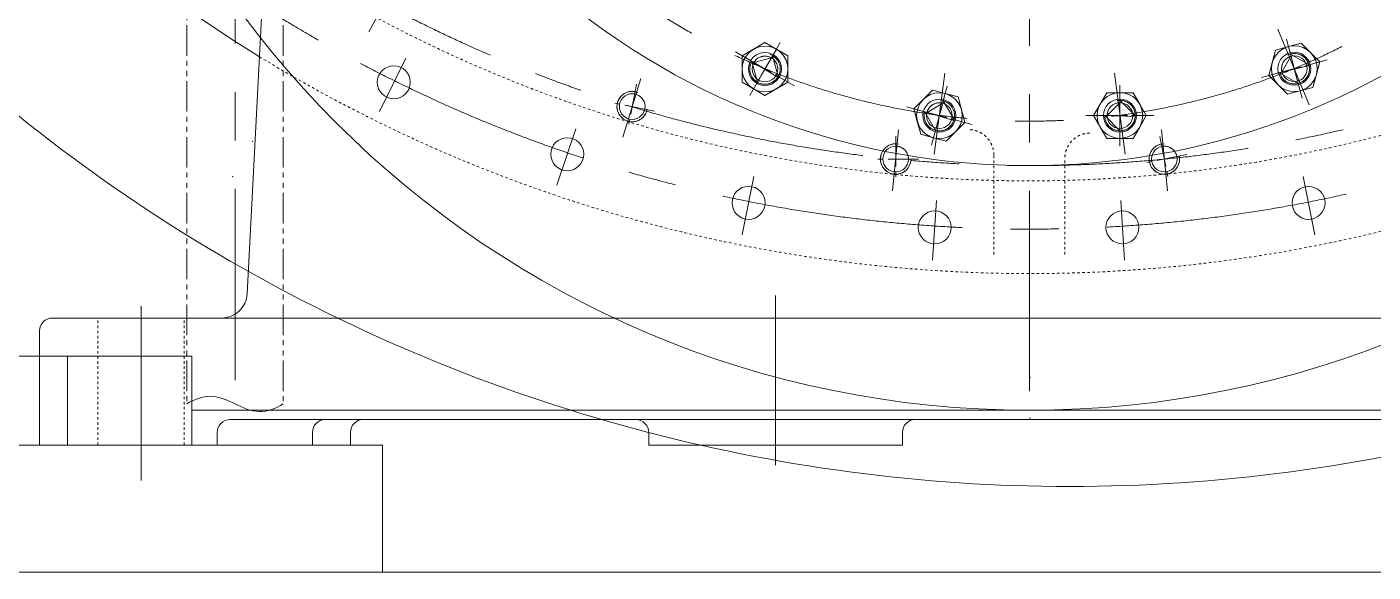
# Model space of a CAD drawing. Header units: millimetres. Extents: x 2 to 671028, y -1 to 511258.
# Drawn here: x 91636 to 105110, y 381641 to 387091 of the extents above; entities that cross this region are included whole.
import ezdxf

# ---------------------------------------------------------------- set-up
doc = ezdxf.new("R2010")
doc.units = ezdxf.units.MM
doc.header["$LTSCALE"] = 25.4
for name, pattern in [('ACAD_ISO02W100', [15, 12, -3]), ('CENTER', [50.8, 31.75, -6.35, 6.35, -6.35]), ('双点画线', [22, 12, -2, 2, -2, 2, -2]), ('点画线', [18, 12, -2, 2, -2]), ('虚线', [2, 1, -1])]:
    doc.linetypes.add(name, pattern=pattern)
for name, color, linetype, lineweight in [('CAXA1', 5, 'CENTER', 5), ('中心线层', 5, 'CENTER', 5), ('细实线层', 7, 'Continuous', 5), ('虚线层', 6, 'ACAD_ISO02W100', 5)]:
    doc.layers.add(name, color=color, linetype=linetype, lineweight=lineweight)

msp = doc.modelspace()

# ---------------------------------------------------------------- linework, layer by layer
at = {"color": 7, "lineweight": 5}
for p, q in [((94313.24, 393456.06), (93839.74, 384421.17)), ((99023.35, 386935.14), (98794.75, 386803.16)), ((98794.75, 386803.16), (98909.05, 386869.15)), ((98909.05, 386869.15), (99023.35, 386935.14)), ((98909.05, 386869.15), (98909.05, 386869.15)), ((99023.35, 386935.14), (99023.35, 386935.14)), ((99023.35, 386935.14), (99137.65, 386869.15)), ((99251.95, 386803.16), (99023.35, 386935.14)), ((99137.65, 386869.15), (99137.65, 386869.15)), ((99137.65, 386869.15), (99251.95, 386803.16)), ((104134.51, 386860.22), (104066.19, 386605.25)), ((104100.35, 386732.73), (104134.51, 386860.22)), ((104389.48, 386928.54), (104134.51, 386860.22)), ((104134.51, 386860.22), (104261.99, 386894.38)), ((104134.51, 386860.22), (104134.51, 386860.22)), ((104261.99, 386894.38), (104389.48, 386928.54)), ((104261.99, 386894.38), (104261.99, 386894.38)), ((104289.47, 386822.64), (104281.71, 386820.78)), ((104287.94, 386797.54), (104281.71, 386820.78)), ((104281.71, 386820.78), (104468.37, 386713.01)), ((104281.71, 386820.78), (104360.6, 386526.36)), ((104297.32, 386824.09), (104289.47, 386822.64)), ((104305.23, 386825.13), (104297.32, 386824.09)), ((104313.18, 386825.76), (104305.23, 386825.13)), ((104321.16, 386825.97), (104313.18, 386825.76)), ((104329.13, 386825.76), (104321.16, 386825.97)), ((104337.09, 386825.13), (104329.13, 386825.76)), ((104345, 386824.09), (104337.09, 386825.13)), ((104352.84, 386822.64), (104345, 386824.09)), ((104360.6, 386820.78), (104352.84, 386822.64)), ((104368.25, 386818.51), (104360.6, 386820.78)), ((104389.48, 386928.54), (104389.48, 386928.54)), ((104389.48, 386928.54), (104482.8, 386835.21)), ((104576.13, 386741.89), (104389.48, 386928.54)), ((104482.8, 386835.21), (104482.8, 386835.21)), ((104482.8, 386835.21), (104576.13, 386741.89)), ((98794.75, 386671.18), (98794.75, 386803.16)), ((98794.75, 386803.16), (98794.75, 386803.16)), ((98794.75, 386803.16), (98794.75, 386539.19)), ((98871.79, 386687.11), (98871.16, 386679.15)), ((98872.83, 386695.02), (98871.79, 386687.11)), ((98874.28, 386702.86), (98872.83, 386695.02)), ((98876.15, 386710.62), (98874.28, 386702.86)), ((98878.41, 386718.27), (98876.15, 386710.62)), ((98881.08, 386725.79), (98878.41, 386718.27)), ((98884.13, 386733.16), (98881.08, 386725.79)), ((98887.57, 386740.36), (98884.13, 386733.16)), ((98891.37, 386747.38), (98887.57, 386740.36)), ((98947.15, 386539.19), (98891.37, 386747.38)), ((98891.37, 386747.38), (98912.21, 386735.35)), ((99151.17, 386588.17), (98891.37, 386747.38)), ((98912.21, 386735.35), (99087.52, 386782.32)), ((98912.21, 386735.35), (99087.52, 386782.32)), ((98915.72, 386741.08), (98912.21, 386735.35)), ((98919.52, 386746.61), (98915.72, 386741.08)), ((98923.61, 386751.94), (98919.52, 386746.61)), ((98927.98, 386757.05), (98923.61, 386751.94)), ((98932.6, 386761.93), (98927.98, 386757.05)), ((98937.48, 386766.55), (98932.6, 386761.93)), ((98942.59, 386770.92), (98937.48, 386766.55)), ((98947.92, 386775.01), (98942.59, 386770.92)), ((99099.55, 386803.16), (98947.15, 386539.19)), ((98953.46, 386778.81), (98947.92, 386775.01)), ((98959.18, 386782.32), (98953.46, 386778.81)), ((98965.09, 386785.53), (98959.18, 386782.32)), ((98971.15, 386788.42), (98965.09, 386785.53)), ((98977.36, 386790.99), (98971.15, 386788.42)), ((98983.69, 386793.24), (98977.36, 386790.99)), ((98990.14, 386795.14), (98983.69, 386793.24)), ((98996.67, 386796.71), (98990.14, 386795.14)), ((99003.28, 386797.94), (98996.67, 386796.71)), ((99009.94, 386798.81), (99003.28, 386797.94)), ((99016.64, 386799.34), (99009.94, 386798.81)), ((99023.35, 386799.52), (99016.64, 386799.34)), ((99030.07, 386799.34), (99023.35, 386799.52)), ((99036.77, 386798.81), (99030.07, 386799.34)), ((99043.43, 386797.94), (99036.77, 386798.81)), ((99050.04, 386796.71), (99043.43, 386797.94)), ((99056.57, 386795.14), (99050.04, 386796.71)), ((99063.01, 386793.24), (99056.57, 386795.14)), ((99069.35, 386790.99), (99063.01, 386793.24)), ((99075.56, 386788.42), (99069.35, 386790.99)), ((99081.62, 386785.53), (99075.56, 386788.42)), ((99087.52, 386782.32), (99081.62, 386785.53)), ((99087.52, 386782.32), (99099.55, 386803.16)), ((99099.55, 386803.16), (99155.34, 386594.98)), ((99106.36, 386798.99), (99099.55, 386803.16)), ((99112.93, 386794.47), (99106.36, 386798.99)), ((99119.26, 386789.61), (99112.93, 386794.47)), ((99125.33, 386784.43), (99119.26, 386789.61)), ((99131.12, 386778.94), (99125.33, 386784.43)), ((99136.61, 386773.15), (99131.12, 386778.94)), ((99141.79, 386767.09), (99136.61, 386773.15)), ((99146.65, 386760.76), (99141.79, 386767.09)), ((99151.17, 386754.18), (99146.65, 386760.76)), ((99155.34, 386747.38), (99151.17, 386754.18)), ((99159.14, 386740.36), (99155.34, 386747.38)), ((99162.58, 386733.16), (99159.14, 386740.36)), ((99165.63, 386725.79), (99162.58, 386733.16)), ((99168.3, 386718.27), (99165.63, 386725.79)), ((99170.56, 386710.62), (99168.3, 386718.27)), ((99172.42, 386702.86), (99170.56, 386710.62)), ((99173.88, 386695.02), (99172.42, 386702.86)), ((99174.92, 386687.11), (99173.88, 386695.02)), ((99175.55, 386679.15), (99174.92, 386687.11)), ((99251.95, 386803.16), (99251.95, 386803.16)), ((99251.95, 386803.16), (99251.95, 386671.18)), ((99251.95, 386539.19), (99251.95, 386803.16)), ((104066.19, 386605.25), (104100.35, 386732.73)), ((104100.35, 386732.73), (104100.35, 386732.73)), ((104470.23, 386705.25), (104173.95, 386634.12)), ((104193.52, 386686.98), (104192.99, 386680.29)), ((104194.4, 386693.65), (104193.52, 386686.98)), ((104195.62, 386700.25), (104194.4, 386693.65)), ((104197.19, 386706.79), (104195.62, 386700.25)), ((104197.19, 386640.35), (104287.94, 386797.54)), ((104197.19, 386640.35), (104287.94, 386797.54)), ((104199.1, 386713.23), (104197.19, 386706.79)), ((104201.34, 386719.56), (104199.1, 386713.23)), ((104203.91, 386725.77), (104201.34, 386719.56)), ((104206.81, 386731.83), (104203.91, 386725.77)), ((104210.01, 386737.74), (104206.81, 386731.83)), ((104213.52, 386743.47), (104210.01, 386737.74)), ((104217.33, 386749.01), (104213.52, 386743.47)), ((104221.42, 386754.34), (104217.33, 386749.01)), ((104225.78, 386759.45), (104221.42, 386754.34)), ((104230.41, 386764.32), (104225.78, 386759.45)), ((104235.28, 386768.94), (104230.41, 386764.32)), ((104240.39, 386773.31), (104235.28, 386768.94)), ((104245.72, 386777.4), (104240.39, 386773.31)), ((104251.26, 386781.2), (104245.72, 386777.4)), ((104256.99, 386784.71), (104251.26, 386781.2)), ((104262.89, 386787.92), (104256.99, 386784.71)), ((104268.96, 386790.81), (104262.89, 386787.92)), ((104275.16, 386793.38), (104268.96, 386790.81)), ((104281.5, 386795.63), (104275.16, 386793.38)), ((104287.94, 386797.54), (104281.5, 386795.63)), ((104375.77, 386815.85), (104368.25, 386818.51)), ((104383.14, 386812.79), (104375.77, 386815.85)), ((104390.35, 386809.36), (104383.14, 386812.79)), ((104397.36, 386805.55), (104390.35, 386809.36)), ((104404.16, 386801.38), (104397.36, 386805.55)), ((104410.74, 386796.86), (104404.16, 386801.38)), ((104417.07, 386792.01), (104410.74, 386796.86)), ((104423.13, 386786.82), (104417.07, 386792.01)), ((104428.92, 386781.33), (104423.13, 386786.82)), ((104434.41, 386775.54), (104428.92, 386781.33)), ((104439.59, 386769.48), (104434.41, 386775.54)), ((104444.45, 386763.15), (104439.59, 386769.48)), ((104448.97, 386756.57), (104444.45, 386763.15)), ((104453.14, 386749.77), (104448.97, 386756.57)), ((104456.95, 386742.76), (104453.14, 386749.77)), ((104460.38, 386735.56), (104456.95, 386742.76)), ((104463.44, 386728.18), (104460.38, 386735.56)), ((104466.1, 386720.66), (104463.44, 386728.18)), ((104468.37, 386713.01), (104466.1, 386720.66)), ((104471.68, 386697.41), (104470.23, 386705.25)), ((104472.72, 386689.5), (104471.68, 386697.41)), ((104473.35, 386681.54), (104472.72, 386689.5)), ((104507.81, 386486.92), (104576.13, 386741.89)), ((104576.13, 386741.89), (104541.97, 386614.4)), ((104576.13, 386741.89), (104576.13, 386741.89)), ((98794.75, 386539.19), (98794.75, 386671.18)), ((98794.75, 386671.18), (98794.75, 386671.18)), ((98871.16, 386679.15), (98870.95, 386671.18)), ((98870.95, 386671.18), (98871.16, 386663.2)), ((98871.16, 386663.2), (98871.79, 386655.25)), ((98871.79, 386655.25), (98872.83, 386647.34)), ((98872.83, 386647.34), (98874.28, 386639.49)), ((98874.28, 386639.49), (98876.15, 386631.73)), ((98876.15, 386631.73), (98878.41, 386624.08)), ((98878.41, 386624.08), (98881.08, 386616.56)), ((98881.08, 386616.56), (98884.13, 386609.19)), ((98884.13, 386609.19), (98887.57, 386601.99)), ((98887.57, 386601.99), (98891.37, 386594.98)), ((98891.37, 386594.98), (98895.54, 386588.17)), ((98895.54, 386588.17), (98900.06, 386581.6)), ((98900.06, 386581.6), (98904.92, 386575.27)), ((98904.92, 386575.27), (98910.1, 386569.2)), ((98910.1, 386569.2), (98915.59, 386563.41)), ((98915.59, 386563.41), (98921.38, 386557.92)), ((98921.38, 386557.92), (98927.45, 386552.74)), ((98927.45, 386552.74), (98933.78, 386547.88)), ((99112.93, 386547.88), (99119.26, 386552.74)), ((99119.26, 386552.74), (99125.33, 386557.92)), ((99125.33, 386557.92), (99131.12, 386563.41)), ((99131.12, 386563.41), (99136.61, 386569.2)), ((99136.61, 386569.2), (99141.79, 386575.27)), ((99141.79, 386575.27), (99146.65, 386581.6)), ((99146.65, 386581.6), (99151.17, 386588.17)), ((99155.34, 386594.98), (99159.14, 386601.99)), ((99159.14, 386601.99), (99162.58, 386609.19)), ((99162.58, 386609.19), (99165.63, 386616.56)), ((99165.63, 386616.56), (99168.3, 386624.08)), ((99168.3, 386624.08), (99170.56, 386631.73)), ((99170.56, 386631.73), (99172.42, 386639.49)), ((99172.42, 386639.49), (99173.88, 386647.34)), ((99173.88, 386647.34), (99174.92, 386655.25)), ((99174.92, 386655.25), (99175.55, 386663.2)), ((99175.75, 386671.18), (99175.55, 386679.15)), ((99175.55, 386663.2), (99175.75, 386671.18)), ((99251.95, 386671.18), (99251.95, 386671.18)), ((99251.95, 386671.18), (99251.95, 386539.19)), ((104159.51, 386511.92), (104066.19, 386605.25)), ((104066.19, 386605.25), (104066.19, 386605.25)), ((104066.19, 386605.25), (104252.84, 386418.6)), ((104173.95, 386634.12), (104197.19, 386640.35)), ((104173.95, 386634.12), (104176.22, 386626.47)), ((104360.6, 386526.36), (104173.95, 386634.12)), ((104176.22, 386626.47), (104178.88, 386618.95)), ((104178.88, 386618.95), (104181.93, 386611.58)), ((104181.93, 386611.58), (104185.37, 386604.38)), ((104185.37, 386604.38), (104189.18, 386597.37)), ((104189.18, 386597.37), (104193.34, 386590.57)), ((104192.99, 386680.29), (104192.82, 386673.57)), ((104192.82, 386673.57), (104192.99, 386666.85)), ((104192.99, 386666.85), (104193.52, 386660.15)), ((104193.34, 386590.57), (104197.86, 386583.99)), ((104193.52, 386660.15), (104194.4, 386653.49)), ((104194.4, 386653.49), (104195.62, 386646.89)), ((104195.62, 386646.89), (104197.19, 386640.35)), ((104197.86, 386583.99), (104202.72, 386577.66)), ((104202.72, 386577.66), (104207.9, 386571.59)), ((104207.9, 386571.59), (104213.39, 386565.81)), ((104213.39, 386565.81), (104219.18, 386560.31)), ((104219.18, 386560.31), (104225.25, 386555.13)), ((104225.25, 386555.13), (104231.58, 386550.27)), ((104231.58, 386550.27), (104238.15, 386545.76)), ((104404.16, 386545.76), (104410.74, 386550.27)), ((104410.74, 386550.27), (104417.07, 386555.13)), ((104417.07, 386555.13), (104423.13, 386560.31)), ((104423.13, 386560.31), (104428.92, 386565.81)), ((104428.92, 386565.81), (104434.41, 386571.59)), ((104434.41, 386571.59), (104439.59, 386577.66)), ((104439.59, 386577.66), (104444.45, 386583.99)), ((104444.45, 386583.99), (104448.97, 386590.57)), ((104448.97, 386590.57), (104453.14, 386597.37)), ((104453.14, 386597.37), (104456.95, 386604.38)), ((104456.95, 386604.38), (104460.38, 386611.58)), ((104460.38, 386611.58), (104463.44, 386618.95)), ((104463.44, 386618.95), (104466.1, 386626.47)), ((104466.1, 386626.47), (104468.37, 386634.12)), ((104468.37, 386634.12), (104470.23, 386641.88)), ((104470.23, 386641.88), (104471.68, 386649.73)), ((104471.68, 386649.73), (104472.72, 386657.64)), ((104472.72, 386657.64), (104473.35, 386665.59)), ((104473.56, 386673.57), (104473.35, 386681.54)), ((104473.35, 386665.59), (104473.56, 386673.57)), ((104541.97, 386614.4), (104507.81, 386486.92)), ((104541.97, 386614.4), (104541.97, 386614.4)), ((97603.26, 386417.27), (97597, 386412.34)), ((97609.78, 386421.88), (97603.26, 386417.27)), ((97616.52, 386426.14), (97609.78, 386421.88)), ((97623.49, 386430.04), (97616.52, 386426.14)), ((97630.64, 386433.56), (97623.49, 386430.04)), ((97637.97, 386436.71), (97630.64, 386433.56)), ((97645.46, 386439.48), (97637.97, 386436.71)), ((97653.08, 386441.84), (97645.46, 386439.48)), ((97660.81, 386443.81), (97653.08, 386441.84)), ((97668.64, 386445.36), (97660.81, 386443.81)), ((97676.53, 386446.51), (97668.64, 386445.36)), ((97684.48, 386447.24), (97676.53, 386446.51)), ((97692.45, 386447.55), (97684.48, 386447.24)), ((97700.43, 386447.45), (97692.45, 386447.55)), ((97708.39, 386446.92), (97700.43, 386447.45)), ((97716.31, 386445.99), (97708.39, 386446.92)), ((97724.18, 386444.64), (97716.31, 386445.99)), ((97719.48, 386421.04), (97724.18, 386444.64)), ((97726.04, 386419.56), (97719.48, 386421.04)), ((97719.48, 386421.04), (97719.48, 386421.04)), ((97724.18, 386444.64), (97724.18, 386444.64)), ((97732.5, 386417.73), (97726.04, 386419.56)), ((97738.87, 386415.57), (97732.5, 386417.73)), ((97745.11, 386413.08), (97738.87, 386415.57)), ((98909.05, 386473.2), (98794.75, 386539.19)), ((98794.75, 386539.19), (98794.75, 386539.19)), ((98794.75, 386539.19), (99023.35, 386407.21)), ((99023.35, 386407.21), (98909.05, 386473.2)), ((98933.78, 386547.88), (98940.35, 386543.36)), ((98940.35, 386543.36), (98947.15, 386539.19)), ((98947.15, 386539.19), (98954.17, 386535.39)), ((98954.17, 386535.39), (98961.37, 386531.95)), ((98961.37, 386531.95), (98968.74, 386528.9)), ((98968.74, 386528.9), (98976.26, 386526.24)), ((98976.26, 386526.24), (98983.91, 386523.97)), ((98983.91, 386523.97), (98991.67, 386522.11)), ((98991.67, 386522.11), (98999.51, 386520.65)), ((98999.51, 386520.65), (99007.42, 386519.61)), ((99007.42, 386519.61), (99015.38, 386518.99)), ((99015.38, 386518.99), (99023.35, 386518.78)), ((99023.35, 386407.21), (99251.95, 386539.19)), ((99023.35, 386518.78), (99031.33, 386518.99)), ((99137.65, 386473.2), (99023.35, 386407.21)), ((99031.33, 386518.99), (99039.28, 386519.61)), ((99039.28, 386519.61), (99047.2, 386520.65)), ((99047.2, 386520.65), (99055.04, 386522.11)), ((99055.04, 386522.11), (99062.8, 386523.97)), ((99062.8, 386523.97), (99070.45, 386526.24)), ((99070.45, 386526.24), (99077.97, 386528.9)), ((99077.97, 386528.9), (99085.34, 386531.95)), ((99085.34, 386531.95), (99092.54, 386535.39)), ((99092.54, 386535.39), (99099.55, 386539.19)), ((99099.55, 386539.19), (99106.36, 386543.36)), ((99106.36, 386543.36), (99112.93, 386547.88)), ((99251.95, 386539.19), (99137.65, 386473.2)), ((99137.65, 386473.2), (99137.65, 386473.2)), ((99251.95, 386539.19), (99251.95, 386539.19)), ((100700.66, 386459.25), (100514.01, 386272.6)), ((100607.33, 386365.93), (100700.66, 386459.25)), ((100700.66, 386459.25), (100700.66, 386459.25)), ((100700.66, 386459.25), (100828.14, 386425.09)), ((100955.63, 386390.93), (100700.66, 386459.25)), ((100828.14, 386425.09), (100828.14, 386425.09)), ((100828.14, 386425.09), (100955.63, 386390.93)), ((102443.98, 386433.7), (102311.99, 386205.1)), ((102377.98, 386319.4), (102443.98, 386433.7)), ((102443.98, 386433.7), (102443.98, 386433.7)), ((102443.98, 386433.7), (102575.96, 386433.7)), ((102707.94, 386433.7), (102443.98, 386433.7)), ((102575.96, 386433.7), (102575.96, 386433.7)), ((102575.96, 386433.7), (102707.94, 386433.7)), ((102707.94, 386433.7), (102707.94, 386433.7)), ((102707.94, 386433.7), (102773.93, 386319.4)), ((102839.92, 386205.1), (102707.94, 386433.7)), ((104252.84, 386418.6), (104159.51, 386511.92)), ((104159.51, 386511.92), (104159.51, 386511.92)), ((104238.15, 386545.76), (104244.96, 386541.59)), ((104244.96, 386541.59), (104251.97, 386537.78)), ((104251.97, 386537.78), (104259.17, 386534.34)), ((104252.84, 386418.6), (104507.81, 386486.92)), ((104380.32, 386452.76), (104252.84, 386418.6)), ((104252.84, 386418.6), (104252.84, 386418.6)), ((104259.17, 386534.34), (104266.54, 386531.29)), ((104266.54, 386531.29), (104274.06, 386528.63)), ((104274.06, 386528.63), (104281.71, 386526.36)), ((104281.71, 386526.36), (104289.47, 386524.5)), ((104289.47, 386524.5), (104297.32, 386523.04)), ((104297.32, 386523.04), (104305.23, 386522)), ((104305.23, 386522), (104313.18, 386521.38)), ((104313.18, 386521.38), (104321.16, 386521.17)), ((104321.16, 386521.17), (104329.13, 386521.38)), ((104329.13, 386521.38), (104337.09, 386522)), ((104337.09, 386522), (104345, 386523.04)), ((104345, 386523.04), (104352.84, 386524.5)), ((104352.84, 386524.5), (104360.6, 386526.36)), ((104360.6, 386526.36), (104368.25, 386528.63)), ((104368.25, 386528.63), (104375.77, 386531.29)), ((104375.77, 386531.29), (104383.14, 386534.34)), ((104507.81, 386486.92), (104380.32, 386452.76)), ((104383.14, 386534.34), (104390.35, 386537.78)), ((104390.35, 386537.78), (104397.36, 386541.59)), ((104397.36, 386541.59), (104404.16, 386545.76)), ((104507.81, 386486.92), (104507.81, 386486.92)), ((97542.16, 386301.15), (97542.06, 386293.17)), ((97542.06, 386293.17), (97542.37, 386285.2)), ((97542.69, 386309.11), (97542.16, 386301.15)), ((97542.37, 386285.2), (97543.1, 386277.25)), ((97543.62, 386317.03), (97542.69, 386309.11)), ((97544.97, 386324.9), (97543.62, 386317.03)), ((97546.74, 386332.68), (97544.97, 386324.9)), ((97544.97, 386324.9), (97544.97, 386324.9)), ((97548.9, 386340.36), (97546.74, 386332.68)), ((97551.47, 386347.91), (97548.9, 386340.36)), ((97554.42, 386355.32), (97551.47, 386347.91)), ((97557.76, 386362.57), (97554.42, 386355.32)), ((97561.48, 386369.63), (97557.76, 386362.57)), ((97565.56, 386376.49), (97561.48, 386369.63)), ((97569.99, 386383.12), (97565.56, 386376.49)), ((97574.76, 386389.51), (97569.99, 386383.12)), ((97579.87, 386395.65), (97574.76, 386389.51)), ((97585.28, 386401.51), (97579.87, 386395.65)), ((97591, 386407.07), (97585.28, 386401.51)), ((97597, 386412.34), (97591, 386407.07)), ((97751.21, 386410.27), (97745.11, 386413.08)), ((97757.16, 386407.14), (97751.21, 386410.27)), ((97762.93, 386403.71), (97757.16, 386407.14)), ((97768.52, 386399.97), (97762.93, 386403.71)), ((97773.9, 386395.95), (97768.52, 386399.97)), ((97779.07, 386391.66), (97773.9, 386395.95)), ((97784, 386387.09), (97779.07, 386391.66)), ((97788.69, 386382.28), (97784, 386387.09)), ((97793.12, 386377.23), (97788.69, 386382.28)), ((97797.28, 386371.95), (97793.12, 386377.23)), ((97801.16, 386366.47), (97797.28, 386371.95)), ((97804.74, 386360.78), (97801.16, 386366.47)), ((97808.03, 386354.92), (97804.74, 386360.78)), ((97811, 386348.89), (97808.03, 386354.92)), ((97813.65, 386342.72), (97811, 386348.89)), ((97815.98, 386336.42), (97813.65, 386342.72)), ((97817.97, 386330), (97815.98, 386336.42)), ((97819.62, 386323.49), (97817.97, 386330)), ((97820.93, 386316.9), (97819.62, 386323.49)), ((97821.9, 386310.25), (97820.93, 386316.9)), ((97821.46, 386276.75), (97822.25, 386283.42)), ((97822.51, 386303.56), (97821.9, 386310.25)), ((97822.25, 386283.42), (97822.69, 386290.13)), ((97822.78, 386296.84), (97822.51, 386303.56)), ((97822.69, 386290.13), (97822.78, 386296.84)), ((99023.35, 386407.21), (99023.35, 386407.21)), ((100514.01, 386272.6), (100607.33, 386365.93)), ((100607.33, 386365.93), (100607.33, 386365.93)), ((100645.01, 386237.5), (100802.19, 386328.25)), ((100645.01, 386237.5), (100802.19, 386328.25)), ((100669.24, 386285.05), (100665.15, 386279.72)), ((100673.6, 386290.16), (100669.24, 386285.05)), ((100678.23, 386295.03), (100673.6, 386290.16)), ((100683.1, 386299.66), (100678.23, 386295.03)), ((100688.21, 386304.02), (100683.1, 386299.66)), ((100693.54, 386308.11), (100688.21, 386304.02)), ((100699.08, 386311.92), (100693.54, 386308.11)), ((100704.81, 386315.43), (100699.08, 386311.92)), ((100710.71, 386318.64), (100704.81, 386315.43)), ((100716.78, 386321.53), (100710.71, 386318.64)), ((100722.98, 386324.1), (100716.78, 386321.53)), ((100729.32, 386326.34), (100722.98, 386324.1)), ((100735.76, 386328.25), (100729.32, 386326.34)), ((100808.42, 386351.49), (100729.53, 386057.08)), ((100742.29, 386329.82), (100735.76, 386328.25)), ((100748.9, 386331.04), (100742.29, 386329.82)), ((100755.56, 386331.92), (100748.9, 386331.04)), ((100762.26, 386332.45), (100755.56, 386331.92)), ((100768.98, 386332.62), (100762.26, 386332.45)), ((100775.69, 386332.45), (100768.98, 386332.62)), ((100782.39, 386331.92), (100775.69, 386332.45)), ((100789.05, 386331.04), (100782.39, 386331.92)), ((100795.66, 386329.82), (100789.05, 386331.04)), ((100802.19, 386328.25), (100795.66, 386329.82)), ((100802.19, 386328.25), (100808.42, 386351.49)), ((100808.42, 386351.49), (100916.18, 386164.84)), ((100816.07, 386349.22), (100808.42, 386351.49)), ((100823.59, 386346.56), (100816.07, 386349.22)), ((100830.96, 386343.51), (100823.59, 386346.56)), ((100838.16, 386340.07), (100830.96, 386343.51)), ((100845.18, 386336.27), (100838.16, 386340.07)), ((100851.98, 386332.1), (100845.18, 386336.27)), ((100858.55, 386327.58), (100851.98, 386332.1)), ((100864.88, 386322.72), (100858.55, 386327.58)), ((100870.95, 386317.54), (100864.88, 386322.72)), ((100876.74, 386312.05), (100870.95, 386317.54)), ((100882.23, 386306.26), (100876.74, 386312.05)), ((100887.41, 386300.19), (100882.23, 386306.26)), ((100892.27, 386293.86), (100887.41, 386300.19)), ((100896.79, 386287.29), (100892.27, 386293.86)), ((100900.96, 386280.48), (100896.79, 386287.29)), ((100955.63, 386390.93), (100955.63, 386390.93)), ((100955.63, 386390.93), (100989.79, 386263.45)), ((101023.95, 386135.96), (100955.63, 386390.93)), ((102311.99, 386205.1), (102377.98, 386319.4)), ((102377.98, 386319.4), (102377.98, 386319.4)), ((102447.62, 386205.1), (102575.96, 386333.44)), ((102447.62, 386205.1), (102575.96, 386333.44)), ((102476.22, 386285.87), (102472.13, 386280.54)), ((102480.58, 386290.98), (102476.22, 386285.87)), ((102485.21, 386295.85), (102480.58, 386290.98)), ((102490.08, 386300.47), (102485.21, 386295.85)), ((102495.19, 386304.84), (102490.08, 386300.47)), ((102500.52, 386308.93), (102495.19, 386304.84)), ((102506.06, 386312.73), (102500.52, 386308.93)), ((102511.79, 386316.25), (102506.06, 386312.73)), ((102517.69, 386319.45), (102511.79, 386316.25)), ((102523.76, 386322.34), (102517.69, 386319.45)), ((102529.97, 386324.92), (102523.76, 386322.34)), ((102536.3, 386327.16), (102529.97, 386324.92)), ((102542.74, 386329.07), (102536.3, 386327.16)), ((102549.27, 386330.64), (102542.74, 386329.07)), ((102555.88, 386331.86), (102549.27, 386330.64)), ((102562.54, 386332.74), (102555.88, 386331.86)), ((102569.24, 386333.26), (102562.54, 386332.74)), ((102575.96, 386333.44), (102569.24, 386333.26)), ((102575.96, 386333.44), (102575.96, 386357.5)), ((102575.96, 386357.5), (102728.36, 386205.1)), ((102583.93, 386357.29), (102575.96, 386357.5)), ((102575.96, 386357.5), (102575.96, 386052.7)), ((102591.89, 386356.66), (102583.93, 386357.29)), ((102599.8, 386355.62), (102591.89, 386356.66)), ((102607.64, 386354.17), (102599.8, 386355.62)), ((102615.4, 386352.31), (102607.64, 386354.17)), ((102623.05, 386350.04), (102615.4, 386352.31)), ((102630.57, 386347.38), (102623.05, 386350.04)), ((102637.95, 386344.32), (102630.57, 386347.38)), ((102645.15, 386340.89), (102637.95, 386344.32)), ((102652.16, 386337.08), (102645.15, 386340.89)), ((102658.96, 386332.91), (102652.16, 386337.08)), ((102665.54, 386328.39), (102658.96, 386332.91)), ((102671.87, 386323.54), (102665.54, 386328.39)), ((102677.93, 386318.35), (102671.87, 386323.54)), ((102683.72, 386312.86), (102677.93, 386318.35)), ((102689.21, 386307.07), (102683.72, 386312.86)), ((102694.4, 386301.01), (102689.21, 386307.07)), ((102699.25, 386294.68), (102694.4, 386301.01)), ((102703.77, 386288.1), (102699.25, 386294.68)), ((102707.94, 386281.3), (102703.77, 386288.1)), ((102711.75, 386274.29), (102707.94, 386281.3)), ((102773.93, 386319.4), (102773.93, 386319.4)), ((102773.93, 386319.4), (102839.92, 386205.1)), ((97543.1, 386277.25), (97544.25, 386269.35)), ((97544.25, 386269.35), (97545.8, 386261.53)), ((97545.8, 386261.53), (97547.77, 386253.8)), ((97547.77, 386253.8), (97550.13, 386246.18)), ((97550.13, 386246.18), (97552.9, 386238.69)), ((97552.9, 386238.69), (97556.04, 386231.36)), ((97556.04, 386231.36), (97559.57, 386224.2)), ((97559.57, 386224.2), (97563.47, 386217.24)), ((97563.47, 386217.24), (97567.73, 386210.49)), ((97567.73, 386210.49), (97572.33, 386203.98)), ((97572.33, 386203.98), (97577.27, 386197.71)), ((97577.27, 386197.71), (97582.54, 386191.71)), ((97582.54, 386191.71), (97588.1, 386186)), ((97588.1, 386186), (97593.96, 386180.58)), ((97593.96, 386180.58), (97600.1, 386175.48)), ((97600.1, 386175.48), (97606.49, 386170.71)), ((97606.49, 386170.71), (97613.12, 386166.27)), ((97613.12, 386166.27), (97619.98, 386162.2)), ((97619.98, 386162.2), (97627.04, 386158.48)), ((97627.04, 386158.48), (97634.29, 386155.14)), ((97634.29, 386155.14), (97641.7, 386152.18)), ((97641.7, 386152.18), (97649.25, 386149.62)), ((97649.25, 386149.62), (97656.93, 386147.45)), ((97656.93, 386147.45), (97664.71, 386145.69)), ((97720.25, 386144.96), (97728.08, 386146.52)), ((97728.08, 386146.52), (97735.81, 386148.49)), ((97735.81, 386148.49), (97743.43, 386150.85)), ((97743.43, 386150.85), (97750.92, 386153.61)), ((97750.92, 386153.61), (97758.25, 386156.76)), ((97758.25, 386156.76), (97765.41, 386160.29)), ((97765.41, 386160.29), (97772.37, 386164.19)), ((97772.37, 386164.19), (97779.11, 386168.45)), ((97779.11, 386168.45), (97785.63, 386173.05)), ((97785.63, 386173.05), (97791.9, 386177.99)), ((97791.9, 386177.99), (97797.9, 386183.25)), ((97797.9, 386183.25), (97803.61, 386188.82)), ((97803.61, 386188.82), (97809.03, 386194.68)), ((97809.03, 386194.68), (97814.13, 386200.81)), ((97814.13, 386200.81), (97818.9, 386207.21)), ((97818.9, 386207.21), (97823.33, 386213.84)), ((97820.32, 386270.13), (97821.46, 386276.75)), ((97843.92, 386265.43), (97820.32, 386270.13)), ((97820.32, 386270.13), (97820.32, 386270.13)), ((97823.33, 386213.84), (97827.41, 386220.7)), ((97827.41, 386220.7), (97831.13, 386227.76)), ((97831.13, 386227.76), (97834.47, 386235)), ((97834.47, 386235), (97837.43, 386242.42)), ((97837.43, 386242.42), (97839.99, 386249.97)), ((97839.99, 386249.97), (97842.16, 386257.65)), ((97842.16, 386257.65), (97843.92, 386265.43)), ((97843.92, 386265.43), (97843.92, 386265.43)), ((100548.17, 386145.12), (100514.01, 386272.6)), ((100514.01, 386272.6), (100514.01, 386272.6)), ((100514.01, 386272.6), (100582.33, 386017.63)), ((100616.79, 386212.26), (100616.58, 386204.28)), ((100616.58, 386204.28), (100616.79, 386196.31)), ((100617.41, 386220.21), (100616.79, 386212.26)), ((100616.79, 386196.31), (100617.41, 386188.35)), ((100618.45, 386228.12), (100617.41, 386220.21)), ((100617.41, 386188.35), (100618.45, 386180.44)), ((100619.91, 386235.97), (100618.45, 386228.12)), ((100618.45, 386180.44), (100619.91, 386172.6)), ((100621.77, 386243.73), (100619.91, 386235.97)), ((100619.91, 386172.6), (100621.77, 386164.84)), ((100729.53, 386057.08), (100621.77, 386243.73)), ((100621.77, 386243.73), (100645.01, 386237.5)), ((100913.92, 386157.19), (100621.77, 386243.73)), ((100621.77, 386164.84), (100624.04, 386157.19)), ((100624.04, 386157.19), (100626.7, 386149.67)), ((100626.7, 386149.67), (100629.75, 386142.3)), ((100646.92, 386243.94), (100645.01, 386237.5)), ((100649.16, 386250.28), (100646.92, 386243.94)), ((100651.73, 386256.48), (100649.16, 386250.28)), ((100654.62, 386262.55), (100651.73, 386256.48)), ((100657.83, 386268.45), (100654.62, 386262.55)), ((100661.34, 386274.18), (100657.83, 386268.45)), ((100665.15, 386279.72), (100661.34, 386274.18)), ((100904.77, 386273.47), (100900.96, 386280.48)), ((100908.2, 386266.27), (100904.77, 386273.47)), ((100911.25, 386258.9), (100908.2, 386266.27)), ((100908.2, 386142.3), (100911.25, 386149.67)), ((100913.92, 386251.38), (100911.25, 386258.9)), ((100911.25, 386149.67), (100913.92, 386157.19)), ((100916.18, 386243.73), (100913.92, 386251.38)), ((100918.05, 386235.97), (100916.18, 386243.73)), ((100916.18, 386164.84), (100918.05, 386172.6)), ((100919.5, 386228.12), (100918.05, 386235.97)), ((100918.05, 386172.6), (100919.5, 386180.44)), ((100920.54, 386220.21), (100919.5, 386228.12)), ((100919.5, 386180.44), (100920.54, 386188.35)), ((100921.17, 386212.26), (100920.54, 386220.21)), ((100920.54, 386188.35), (100921.17, 386196.31)), ((100921.38, 386204.28), (100921.17, 386212.26)), ((100921.17, 386196.31), (100921.38, 386204.28)), ((100989.79, 386263.45), (100989.79, 386263.45)), ((100989.79, 386263.45), (101023.95, 386135.96)), ((102377.98, 386090.8), (102311.99, 386205.1)), ((102311.99, 386205.1), (102311.99, 386205.1)), ((102311.99, 386205.1), (102443.98, 385976.5)), ((102423.56, 386205.1), (102423.77, 386197.12)), ((102575.96, 386052.7), (102423.56, 386205.1)), ((102423.56, 386205.1), (102447.62, 386205.1)), ((102728.15, 386197.12), (102423.56, 386205.1)), ((102423.77, 386197.12), (102424.39, 386189.17)), ((102424.39, 386189.17), (102425.43, 386181.26)), ((102425.43, 386181.26), (102426.89, 386173.41)), ((102426.89, 386173.41), (102428.75, 386165.66)), ((102428.75, 386165.66), (102431.02, 386158)), ((102431.02, 386158), (102433.68, 386150.48)), ((102433.68, 386150.48), (102436.73, 386143.11)), ((102447.79, 386211.82), (102447.62, 386205.1)), ((102448.32, 386218.51), (102447.79, 386211.82)), ((102449.2, 386225.18), (102448.32, 386218.51)), ((102450.42, 386231.78), (102449.2, 386225.18)), ((102451.99, 386238.32), (102450.42, 386231.78)), ((102453.9, 386244.76), (102451.99, 386238.32)), ((102456.14, 386251.09), (102453.9, 386244.76)), ((102458.71, 386257.3), (102456.14, 386251.09)), ((102461.61, 386263.36), (102458.71, 386257.3)), ((102464.81, 386269.27), (102461.61, 386263.36)), ((102468.32, 386275), (102464.81, 386269.27)), ((102472.13, 386280.54), (102468.32, 386275)), ((102707.94, 385976.5), (102839.92, 386205.1)), ((102715.18, 386267.09), (102711.75, 386274.29)), ((102718.24, 386259.71), (102715.18, 386267.09)), ((102715.18, 386143.11), (102718.24, 386150.48)), ((102720.9, 386252.19), (102718.24, 386259.71)), ((102718.24, 386150.48), (102720.9, 386158)), ((102723.17, 386244.54), (102720.9, 386252.19)), ((102720.9, 386158), (102723.17, 386165.66)), ((102725.03, 386236.78), (102723.17, 386244.54)), ((102723.17, 386165.66), (102725.03, 386173.41)), ((102726.48, 386228.94), (102725.03, 386236.78)), ((102725.03, 386173.41), (102726.48, 386181.26)), ((102727.52, 386221.03), (102726.48, 386228.94)), ((102726.48, 386181.26), (102727.52, 386189.17)), ((102728.15, 386213.08), (102727.52, 386221.03)), ((102727.52, 386189.17), (102728.15, 386197.12)), ((102728.36, 386205.1), (102728.15, 386213.08)), ((102839.92, 386205.1), (102773.93, 386090.8)), ((102839.92, 386205.1), (102839.92, 386205.1)), ((97664.71, 386145.69), (97672.58, 386144.34)), ((97672.58, 386144.34), (97680.5, 386143.4)), ((97680.5, 386143.4), (97688.46, 386142.88)), ((97688.46, 386142.88), (97696.44, 386142.78)), ((97696.44, 386142.78), (97704.41, 386143.09)), ((97704.41, 386143.09), (97712.36, 386143.82)), ((97712.36, 386143.82), (97720.25, 386144.96)), ((100582.33, 386017.63), (100548.17, 386145.12)), ((100548.17, 386145.12), (100548.17, 386145.12)), ((100709.81, 385983.47), (100582.33, 386017.63)), ((100582.33, 386017.63), (100582.33, 386017.63)), ((100582.33, 386017.63), (100837.3, 385949.31)), ((100629.75, 386142.3), (100633.19, 386135.1)), ((100633.19, 386135.1), (100636.99, 386128.08)), ((100636.99, 386128.08), (100641.16, 386121.28)), ((100641.16, 386121.28), (100645.68, 386114.7)), ((100645.68, 386114.7), (100650.54, 386108.37)), ((100650.54, 386108.37), (100655.72, 386102.31)), ((100655.72, 386102.31), (100661.21, 386096.52)), ((100661.21, 386096.52), (100667, 386091.03)), ((100667, 386091.03), (100673.07, 386085.85)), ((100673.07, 386085.85), (100679.4, 386080.99)), ((100679.4, 386080.99), (100685.97, 386076.47)), ((100685.97, 386076.47), (100692.78, 386072.3)), ((100692.78, 386072.3), (100699.79, 386068.49)), ((100699.79, 386068.49), (100706.99, 386065.06)), ((100706.99, 386065.06), (100714.36, 386062.01)), ((100714.36, 386062.01), (100721.88, 386059.34)), ((100721.88, 386059.34), (100729.53, 386057.08)), ((100729.53, 386057.08), (100737.29, 386055.21)), ((100737.29, 386055.21), (100745.14, 386053.76)), ((100745.14, 386053.76), (100753.05, 386052.72)), ((100753.05, 386052.72), (100761, 386052.09)), ((100761, 386052.09), (100768.98, 386051.88)), ((100768.98, 386051.88), (100776.95, 386052.09)), ((100776.95, 386052.09), (100784.91, 386052.72)), ((100784.91, 386052.72), (100792.82, 386053.76)), ((100792.82, 386053.76), (100800.66, 386055.21)), ((100800.66, 386055.21), (100808.42, 386057.08)), ((100808.42, 386057.08), (100816.07, 386059.34)), ((100816.07, 386059.34), (100823.59, 386062.01)), ((100823.59, 386062.01), (100830.96, 386065.06)), ((100830.96, 386065.06), (100838.16, 386068.49)), ((100837.3, 385949.31), (101023.95, 386135.96)), ((100930.62, 386042.64), (100837.3, 385949.31)), ((100838.16, 386068.49), (100845.18, 386072.3)), ((100845.18, 386072.3), (100851.98, 386076.47)), ((100851.98, 386076.47), (100858.55, 386080.99)), ((100858.55, 386080.99), (100864.88, 386085.85)), ((100864.88, 386085.85), (100870.95, 386091.03)), ((100870.95, 386091.03), (100876.74, 386096.52)), ((100876.74, 386096.52), (100882.23, 386102.31)), ((100882.23, 386102.31), (100887.41, 386108.37)), ((100887.41, 386108.37), (100892.27, 386114.7)), ((100892.27, 386114.7), (100896.79, 386121.28)), ((100896.79, 386121.28), (100900.96, 386128.08)), ((100900.96, 386128.08), (100904.77, 386135.1)), ((100904.77, 386135.1), (100908.2, 386142.3)), ((101023.95, 386135.96), (100930.62, 386042.64)), ((100930.62, 386042.64), (100930.62, 386042.64)), ((101023.95, 386135.96), (101023.95, 386135.96)), ((102443.98, 385976.5), (102377.98, 386090.8)), ((102377.98, 386090.8), (102377.98, 386090.8)), ((102436.73, 386143.11), (102440.17, 386135.91)), ((102440.17, 386135.91), (102443.98, 386128.9)), ((102443.98, 386128.9), (102448.14, 386122.1)), ((102448.14, 386122.1), (102452.66, 386115.52)), ((102452.66, 386115.52), (102457.52, 386109.19)), ((102457.52, 386109.19), (102462.7, 386103.12)), ((102462.7, 386103.12), (102468.2, 386097.34)), ((102468.2, 386097.34), (102473.98, 386091.84)), ((102473.98, 386091.84), (102480.05, 386086.66)), ((102480.05, 386086.66), (102486.38, 386081.8)), ((102486.38, 386081.8), (102492.96, 386077.29)), ((102492.96, 386077.29), (102499.76, 386073.12)), ((102499.76, 386073.12), (102506.77, 386069.31)), ((102506.77, 386069.31), (102513.97, 386065.87)), ((102513.97, 386065.87), (102521.34, 386062.82)), ((102521.34, 386062.82), (102528.86, 386060.16)), ((102528.86, 386060.16), (102536.51, 386057.89)), ((102536.51, 386057.89), (102544.27, 386056.03)), ((102544.27, 386056.03), (102552.12, 386054.58)), ((102552.12, 386054.58), (102560.03, 386053.53)), ((102560.03, 386053.53), (102567.98, 386052.91)), ((102567.98, 386052.91), (102575.96, 386052.7)), ((102575.96, 386052.7), (102583.93, 386052.91)), ((102583.93, 386052.91), (102591.89, 386053.53)), ((102591.89, 386053.53), (102599.8, 386054.58)), ((102599.8, 386054.58), (102607.64, 386056.03)), ((102607.64, 386056.03), (102615.4, 386057.89)), ((102615.4, 386057.89), (102623.05, 386060.16)), ((102623.05, 386060.16), (102630.57, 386062.82)), ((102630.57, 386062.82), (102637.95, 386065.87)), ((102637.95, 386065.87), (102645.15, 386069.31)), ((102645.15, 386069.31), (102652.16, 386073.12)), ((102652.16, 386073.12), (102658.96, 386077.29)), ((102658.96, 386077.29), (102665.54, 386081.8)), ((102665.54, 386081.8), (102671.87, 386086.66)), ((102671.87, 386086.66), (102677.93, 386091.84)), ((102677.93, 386091.84), (102683.72, 386097.34)), ((102683.72, 386097.34), (102689.21, 386103.12)), ((102689.21, 386103.12), (102694.4, 386109.19)), ((102694.4, 386109.19), (102699.25, 386115.52)), ((102699.25, 386115.52), (102703.77, 386122.1)), ((102703.77, 386122.1), (102707.94, 386128.9)), ((102707.94, 386128.9), (102711.75, 386135.91)), ((102773.93, 386090.8), (102707.94, 385976.5)), ((102711.75, 386135.91), (102715.18, 386143.11)), ((102773.93, 386090.8), (102773.93, 386090.8)), ((100223.82, 385878.37), (100218.33, 385872.58)), ((100229.61, 385883.86), (100223.82, 385878.37)), ((100235.68, 385889.04), (100229.61, 385883.86)), ((100242.01, 385893.9), (100235.68, 385889.04)), ((100248.58, 385898.42), (100242.01, 385893.9)), ((100255.39, 385902.59), (100248.58, 385898.42)), ((100262.4, 385906.39), (100255.39, 385902.59)), ((100269.6, 385909.83), (100262.4, 385906.39)), ((100276.97, 385912.88), (100269.6, 385909.83)), ((100284.49, 385915.54), (100276.97, 385912.88)), ((100292.14, 385917.81), (100284.49, 385915.54)), ((100299.9, 385919.67), (100292.14, 385917.81)), ((100307.75, 385921.13), (100299.9, 385919.67)), ((100315.66, 385922.17), (100307.75, 385921.13)), ((100323.61, 385922.79), (100315.66, 385922.17)), ((100331.59, 385923), (100323.61, 385922.79)), ((100331.59, 385898.94), (100331.59, 385923)), ((100331.59, 385923), (100331.59, 385923)), ((100338.3, 385898.77), (100331.59, 385898.94)), ((100331.59, 385898.94), (100331.59, 385898.94)), ((100345, 385898.24), (100338.3, 385898.77)), ((100351.66, 385897.36), (100345, 385898.24)), ((100358.27, 385896.14), (100351.66, 385897.36)), ((100364.8, 385894.57), (100358.27, 385896.14)), ((100371.25, 385892.66), (100364.8, 385894.57)), ((100377.58, 385890.42), (100371.25, 385892.66)), ((100383.79, 385887.85), (100377.58, 385890.42)), ((100389.85, 385884.96), (100383.79, 385887.85)), ((100395.76, 385881.75), (100389.85, 385884.96)), ((100401.49, 385878.24), (100395.76, 385881.75)), ((100407.02, 385874.43), (100401.49, 385878.24)), ((100837.3, 385949.31), (100709.81, 385983.47)), ((100837.3, 385949.31), (100837.3, 385949.31)), ((102575.96, 385976.5), (102443.98, 385976.5)), ((102443.98, 385976.5), (102443.98, 385976.5)), ((102443.98, 385976.5), (102707.94, 385976.5)), ((102707.94, 385976.5), (102575.96, 385976.5)), ((102707.94, 385976.5), (102707.94, 385976.5)), ((102914.05, 385879.77), (102908.48, 385874.05)), ((102919.91, 385885.18), (102914.05, 385879.77)), ((102926.04, 385890.29), (102919.91, 385885.18)), ((102932.44, 385895.06), (102926.04, 385890.29)), ((102939.07, 385899.49), (102932.44, 385895.06)), ((102945.93, 385903.57), (102939.07, 385899.49)), ((102952.99, 385907.29), (102945.93, 385903.57)), ((102960.23, 385910.63), (102952.99, 385907.29)), ((102967.65, 385913.58), (102960.23, 385910.63)), ((102975.2, 385916.15), (102967.65, 385913.58)), ((102982.88, 385918.31), (102975.2, 385916.15)), ((102990.66, 385920.08), (102982.88, 385918.31)), ((102995.36, 385896.48), (102990.66, 385920.08)), ((102990.66, 385920.08), (102990.66, 385920.08)), ((103001.98, 385897.62), (102995.36, 385896.48)), ((102995.36, 385896.48), (102995.36, 385896.48)), ((103008.65, 385898.41), (103001.98, 385897.62)), ((103015.36, 385898.85), (103008.65, 385898.41)), ((103022.07, 385898.93), (103015.36, 385898.85)), ((103028.79, 385898.67), (103022.07, 385898.93)), ((103035.48, 385898.05), (103028.79, 385898.67)), ((103042.13, 385897.09), (103035.48, 385898.05)), ((103048.72, 385895.78), (103042.13, 385897.09)), ((103055.23, 385894.13), (103048.72, 385895.78)), ((103061.65, 385892.13), (103055.23, 385894.13)), ((103067.95, 385889.81), (103061.65, 385892.13)), ((103074.12, 385887.16), (103067.95, 385889.81)), ((103080.15, 385884.18), (103074.12, 385887.16)), ((103086.01, 385880.9), (103080.15, 385884.18)), ((103091.7, 385877.32), (103086.01, 385880.9)), ((103097.18, 385873.44), (103091.7, 385877.32)), ((100179.4, 385778.58), (100179.19, 385770.6)), ((100179.19, 385770.6), (100179.19, 385770.6)), ((100179.19, 385770.6), (100179.4, 385762.63)), ((100180.02, 385786.53), (100179.4, 385778.58)), ((100179.4, 385762.63), (100180.02, 385754.67)), ((100181.06, 385794.44), (100180.02, 385786.53)), ((100180.02, 385754.67), (100181.06, 385746.76)), ((100182.52, 385802.29), (100181.06, 385794.44)), ((100181.06, 385746.76), (100182.52, 385738.92)), ((100184.38, 385810.05), (100182.52, 385802.29)), ((100186.65, 385817.7), (100184.38, 385810.05)), ((100189.31, 385825.22), (100186.65, 385817.7)), ((100192.36, 385832.59), (100189.31, 385825.22)), ((100195.8, 385839.79), (100192.36, 385832.59)), ((100199.61, 385846.8), (100195.8, 385839.79)), ((100203.77, 385853.61), (100199.61, 385846.8)), ((100208.29, 385860.18), (100203.77, 385853.61)), ((100213.15, 385866.51), (100208.29, 385860.18)), ((100218.33, 385872.58), (100213.15, 385866.51)), ((100412.35, 385870.34), (100407.02, 385874.43)), ((100417.46, 385865.98), (100412.35, 385870.34)), ((100422.34, 385861.35), (100417.46, 385865.98)), ((100426.96, 385856.48), (100422.34, 385861.35)), ((100431.33, 385851.37), (100426.96, 385856.48)), ((100435.42, 385846.04), (100431.33, 385851.37)), ((100439.22, 385840.5), (100435.42, 385846.04)), ((100442.73, 385834.77), (100439.22, 385840.5)), ((100445.94, 385828.87), (100442.73, 385834.77)), ((100448.83, 385822.8), (100445.94, 385828.87)), ((100451.4, 385816.6), (100448.83, 385822.8)), ((100453.65, 385810.26), (100451.4, 385816.6)), ((100455.56, 385803.82), (100453.65, 385810.26)), ((100457.12, 385797.29), (100455.56, 385803.82)), ((100458.35, 385790.68), (100457.12, 385797.29)), ((100459.23, 385784.02), (100458.35, 385790.68)), ((100459.75, 385777.32), (100459.23, 385784.02)), ((100459.93, 385770.6), (100459.75, 385777.32)), ((100483.99, 385770.6), (100459.93, 385770.6)), ((100459.93, 385770.6), (100459.93, 385770.6)), ((100480.66, 385738.92), (100482.11, 385746.76)), ((100482.11, 385746.76), (100483.15, 385754.67)), ((100483.15, 385754.67), (100483.78, 385762.63)), ((100483.78, 385762.63), (100483.99, 385770.6)), ((100483.99, 385770.6), (100483.99, 385770.6)), ((102868.32, 385780.57), (102868.01, 385772.6)), ((102868.01, 385772.6), (102868.11, 385764.62)), ((102868.11, 385764.62), (102868.63, 385756.66)), ((102869.05, 385788.52), (102868.32, 385780.57)), ((102868.63, 385756.66), (102869.57, 385748.74)), ((102870.19, 385796.41), (102869.05, 385788.52)), ((102869.57, 385748.74), (102870.92, 385740.87)), ((102871.75, 385804.24), (102870.19, 385796.41)), ((102873.72, 385811.97), (102871.75, 385804.24)), ((102876.08, 385819.59), (102873.72, 385811.97)), ((102878.84, 385827.08), (102876.08, 385819.59)), ((102881.99, 385834.41), (102878.84, 385827.08)), ((102885.52, 385841.56), (102881.99, 385834.41)), ((102889.42, 385848.52), (102885.52, 385841.56)), ((102893.68, 385855.27), (102889.42, 385848.52)), ((102898.28, 385861.79), (102893.68, 385855.27)), ((102903.22, 385868.05), (102898.28, 385861.79)), ((102908.48, 385874.05), (102903.22, 385868.05)), ((103102.46, 385869.28), (103097.18, 385873.44)), ((103107.51, 385864.85), (103102.46, 385869.28)), ((103112.32, 385860.16), (103107.51, 385864.85)), ((103116.89, 385855.22), (103112.32, 385860.16)), ((103121.18, 385850.06), (103116.89, 385855.22)), ((103125.2, 385844.67), (103121.18, 385850.06)), ((103128.93, 385839.09), (103125.2, 385844.67)), ((103132.37, 385833.31), (103128.93, 385839.09)), ((103135.5, 385827.37), (103132.37, 385833.31)), ((103138.31, 385821.27), (103135.5, 385827.37)), ((103140.8, 385815.02), (103138.31, 385821.27)), ((103142.96, 385808.66), (103140.8, 385815.02)), ((103144.79, 385802.2), (103142.96, 385808.66)), ((103146.27, 385795.64), (103144.79, 385802.2)), ((103169.87, 385800.34), (103146.27, 385795.64)), ((103146.27, 385795.64), (103146.27, 385795.64)), ((103169.04, 385736.97), (103170.59, 385744.79)), ((103171.22, 385792.47), (103169.87, 385800.34)), ((103169.87, 385800.34), (103169.87, 385800.34)), ((103170.59, 385744.79), (103171.74, 385752.69)), ((103172.15, 385784.55), (103171.22, 385792.47)), ((103171.74, 385752.69), (103172.47, 385760.64)), ((103172.68, 385776.59), (103172.15, 385784.55)), ((103172.47, 385760.64), (103172.78, 385768.61)), ((103172.78, 385768.61), (103172.68, 385776.59)), ((100182.52, 385738.92), (100184.38, 385731.16)), ((100184.38, 385731.16), (100186.65, 385723.51)), ((100186.65, 385723.51), (100189.31, 385715.99)), ((100189.31, 385715.99), (100192.36, 385708.62)), ((100192.36, 385708.62), (100195.8, 385701.42)), ((100195.8, 385701.42), (100199.61, 385694.4)), ((100199.61, 385694.4), (100203.77, 385687.6)), ((100203.77, 385687.6), (100208.29, 385681.03)), ((100208.29, 385681.03), (100213.15, 385674.7)), ((100213.15, 385674.7), (100218.33, 385668.63)), ((100218.33, 385668.63), (100223.82, 385662.84)), ((100223.82, 385662.84), (100229.61, 385657.35)), ((100229.61, 385657.35), (100235.68, 385652.17)), ((100235.68, 385652.17), (100242.01, 385647.31)), ((100242.01, 385647.31), (100248.58, 385642.79)), ((100248.58, 385642.79), (100255.39, 385638.62)), ((100255.39, 385638.62), (100262.4, 385634.81)), ((100262.4, 385634.81), (100269.6, 385631.38)), ((100269.6, 385631.38), (100276.97, 385628.33)), ((100276.97, 385628.33), (100284.49, 385625.66)), ((100284.49, 385625.66), (100292.14, 385623.4)), ((100292.14, 385623.4), (100299.9, 385621.53)), ((100299.9, 385621.53), (100307.75, 385620.08)), ((100307.75, 385620.08), (100315.66, 385619.04)), ((100315.66, 385619.04), (100323.61, 385618.41)), ((100323.61, 385618.41), (100331.59, 385618.2)), ((100331.59, 385618.2), (100339.56, 385618.41)), ((100339.56, 385618.41), (100347.52, 385619.04)), ((100347.52, 385619.04), (100355.43, 385620.08)), ((100355.43, 385620.08), (100363.27, 385621.53)), ((100363.27, 385621.53), (100371.03, 385623.4)), ((100371.03, 385623.4), (100378.68, 385625.66)), ((100378.68, 385625.66), (100386.2, 385628.33)), ((100386.2, 385628.33), (100393.57, 385631.38)), ((100393.57, 385631.38), (100400.78, 385634.81)), ((100400.78, 385634.81), (100407.79, 385638.62)), ((100407.79, 385638.62), (100414.59, 385642.79)), ((100414.59, 385642.79), (100421.17, 385647.31)), ((100421.17, 385647.31), (100427.5, 385652.17)), ((100427.5, 385652.17), (100433.56, 385657.35)), ((100433.56, 385657.35), (100439.35, 385662.84)), ((100439.35, 385662.84), (100444.84, 385668.63)), ((100444.84, 385668.63), (100450.02, 385674.7)), ((100450.02, 385674.7), (100454.88, 385681.03)), ((100454.88, 385681.03), (100459.4, 385687.6)), ((100459.4, 385687.6), (100463.57, 385694.4)), ((100463.57, 385694.4), (100467.38, 385701.42)), ((100467.38, 385701.42), (100470.81, 385708.62)), ((100470.81, 385708.62), (100473.87, 385715.99)), ((100473.87, 385715.99), (100476.53, 385723.51)), ((100476.53, 385723.51), (100478.79, 385731.16)), ((100478.79, 385731.16), (100480.66, 385738.92)), ((102870.92, 385740.87), (102870.92, 385740.87)), ((102870.92, 385740.87), (102872.68, 385733.09)), ((102872.68, 385733.09), (102874.85, 385725.41)), ((102874.85, 385725.41), (102877.41, 385717.86)), ((102877.41, 385717.86), (102880.37, 385710.44)), ((102880.37, 385710.44), (102883.71, 385703.2)), ((102883.71, 385703.2), (102887.43, 385696.14)), ((102887.43, 385696.14), (102891.5, 385689.28)), ((102891.5, 385689.28), (102895.94, 385682.65)), ((102895.94, 385682.65), (102900.71, 385676.25)), ((102900.71, 385676.25), (102905.81, 385670.12)), ((102905.81, 385670.12), (102911.23, 385664.26)), ((102911.23, 385664.26), (102916.94, 385658.69)), ((102916.94, 385658.69), (102922.94, 385653.43)), ((102922.94, 385653.43), (102929.21, 385648.49)), ((102929.21, 385648.49), (102935.72, 385643.89)), ((102935.72, 385643.89), (102942.47, 385639.63)), ((102942.47, 385639.63), (102949.43, 385635.73)), ((102949.43, 385635.73), (102956.59, 385632.2)), ((102956.59, 385632.2), (102963.92, 385629.05)), ((102963.92, 385629.05), (102971.41, 385626.29)), ((102971.41, 385626.29), (102979.03, 385623.93)), ((102979.03, 385623.93), (102986.76, 385621.96)), ((102986.76, 385621.96), (102994.58, 385620.4)), ((102994.58, 385620.4), (103002.48, 385619.26)), ((103002.48, 385619.26), (103010.43, 385618.53)), ((103010.43, 385618.53), (103018.4, 385618.22)), ((103018.4, 385618.22), (103026.38, 385618.32)), ((103026.38, 385618.32), (103034.34, 385618.84)), ((103034.34, 385618.84), (103042.26, 385619.78)), ((103042.26, 385619.78), (103050.13, 385621.13)), ((103050.13, 385621.13), (103057.91, 385622.89)), ((103057.91, 385622.89), (103065.59, 385625.06)), ((103065.59, 385625.06), (103073.14, 385627.62)), ((103073.14, 385627.62), (103080.55, 385630.58)), ((103080.55, 385630.58), (103087.8, 385633.92)), ((103087.8, 385633.92), (103094.86, 385637.64)), ((103094.86, 385637.64), (103101.72, 385641.71)), ((103101.72, 385641.71), (103108.35, 385646.15)), ((103108.35, 385646.15), (103114.74, 385650.92)), ((103114.74, 385650.92), (103120.88, 385656.02)), ((103120.88, 385656.02), (103126.74, 385661.44)), ((103126.74, 385661.44), (103132.3, 385667.15)), ((103132.3, 385667.15), (103137.57, 385673.15)), ((103137.57, 385673.15), (103142.5, 385679.42)), ((103142.5, 385679.42), (103147.11, 385685.93)), ((103147.11, 385685.93), (103151.37, 385692.68)), ((103151.37, 385692.68), (103155.27, 385699.64)), ((103155.27, 385699.64), (103158.79, 385706.8)), ((103158.79, 385706.8), (103161.94, 385714.13)), ((103161.94, 385714.13), (103164.71, 385721.62)), ((103164.71, 385721.62), (103167.07, 385729.24)), ((103167.07, 385729.24), (103169.04, 385736.97)), ((111448.26, 384180.46), (91890.26, 384180.46)), ((91763.26, 384053.46), (91763.26, 382910.52)), ((93287.37, 383798.67), (89477.37, 383798.67)), ((93287.37, 382909.67), (93287.37, 383798.67)), ((110051.37, 383258.63), (93287.37, 383258.63)), ((93668.26, 383164.43), (108391.37, 383164.43)), ((93541.26, 383037.43), (93541.26, 382910.46)), ((94493.76, 383037.43), (94493.76, 382910.46)), ((94874.76, 383037.43), (94874.76, 382910.46)), ((97859.26, 383037.43), (97859.26, 382910.46)), ((100399.26, 383037.43), (100399.26, 382910.46)), ((95195.01, 382910.52), (88845.01, 382910.52)), ((93287.37, 382909.67), (89477.37, 382909.67)), ((91763.26, 382910.52), (93541.26, 382910.52)), ((94874.76, 382910.52), (91826.76, 382910.52)), ((95195.01, 382910.52), (95195.01, 381640.52)), ((97859.26, 382910.52), (100399.26, 382910.52)), ((118309.01, 381640.52), (87321.01, 381640.52))]:
    msp.add_line(p, q, dxfattribs=at)
for centre, radius in [((101669.37, 393069.67), 9811.04), ((99023.35, 386671.18), 228.6), ((99023.35, 386671.18), 165.1), ((104321.16, 386673.57), 228.6), ((104321.16, 386673.57), 165.1), ((95308.51, 386537.87), 165.1), ((99023.35, 386671.18), 128.34), ((104321.16, 386673.57), 128.34), ((97694.45, 386295.16), 128.34), ((100768.98, 386204.28), 228.6), ((102575.96, 386205.1), 228.6), ((100768.98, 386204.28), 165.1), ((100768.98, 386204.28), 128.34), ((102575.96, 386205.1), 165.1), ((102575.96, 386205.1), 128.34), ((97044.39, 385818.72), 165.1), ((100331.59, 385770.6), 128.34), ((103020.39, 385770.6), 128.34), ((98859.3, 385332.3), 165.1), ((104464.02, 385331.96), 165.1), ((100722.17, 385086.93), 165.1), ((102601.12, 385086.82), 165.1)]:
    msp.add_circle(centre, radius, dxfattribs=at)
for centre, radius, start, end in [((101675.99, 399420.56), 14795.5, 301.355793, 238.585014), ((101669.37, 393070.56), 7366, 148.668749, 31.333257), ((93586.09, 384434.46), 254, 270, 357), ((91890.26, 384053.46), 127, 90, 180), ((93668.26, 383037.43), 127, 90, 180), ((94620.76, 383037.43), 127, 90, 180), ((95001.76, 383037.43), 127, 90, 180), ((97732.26, 383037.43), 127, 0, 90), ((100526.26, 383037.43), 127, 90, 180)]:
    msp.add_arc(centre, radius, start, end, dxfattribs=at)
msp.add_open_spline([(112198.54, 409943.18), (111307.25, 410897.4), (109271.06, 412607.28), (105648.39, 414323.43), (101648.95, 415013.23), (97577.24, 414596.34), (93714.41, 413143.87), (90329.11, 410718.76), (87667.7, 407468.21), (85926.41, 403609.88), (85198.88, 399395.79), (85693.17, 395116.68), (87239.87, 391073.05), (89811.1, 387548.46), (93226.13, 384790.06), (97266.86, 383002.31), (101660.41, 382303.54), (106112, 382788.56), (110316.2, 384409.21), (113975.45, 387087.71), (116841.92, 390638.1), (118700.96, 394836.93), (119165.43, 397877.96), (119207.73, 399400.36)], degree=3, knots=[0, 0, 0, 0, 6187.66602572, 12450.35545818, 18783.77638031, 25175.55398045, 31622.06567916, 38124.71359482, 44683.23785819, 51298.55092183, 57973.87072775, 64697.01929391, 71462.74865718, 78273.50179554, 85129.27889684, 92030.08014528, 98977.28584344, 105969.70115191, 113006.62299906, 120087.95118565, 127214.49594475, 134386.49284868, 141603.66326616, 141603.66326616, 141603.66326616, 141603.66326616], dxfattribs=at)
for p in [(93897.24, 385947.37), (93694.04, 385595.41), (101675.99, 383588.74), (101675.99, 383182.34)]:
    msp.add_point(p, dxfattribs=at)
at = {"layer": 'CAXA1', "linetype": 'CENTER', "lineweight": 5, "ltscale": 3}
for p, q in [((101669.26, 412548.11), (101669.26, 383448.89)), ((93719.06, 389343.51), (93719.06, 383558.2)), ((95349.35, 387584.24), (95059.33, 387041.66)), ((104157.07, 387069.71), (104470.7, 386312.54)), ((95427.7, 386779.58), (95163.82, 386244.48)), ((97780.06, 386577.41), (97601.47, 385988.67)), ((100824.94, 386629.39), (100717.97, 385816.85)), ((102519.99, 386630.21), (102626.96, 385817.67)), ((97131.02, 386073.92), (96939.24, 385508.95)), ((100360.5, 386064.13), (100300.19, 385451.86)), ((102991.48, 386064.13), (103051.79, 385451.86)), ((98911.87, 385596.62), (98795.48, 385011.46)), ((104411.45, 385596.28), (104527.84, 385011.11)), ((100739.79, 385355.85), (100700.77, 384760.5)), ((102583.5, 385355.74), (102622.52, 384760.39)), ((99129.26, 384404.89), (99129.26, 382710.47)), ((92779.26, 382555.61), (92779.26, 384298.02)), ((92042.77, 383798.67), (92042.77, 382909.67))]:
    msp.add_line(p, q, dxfattribs=at)
for radius in [14351, 13716]:
    msp.add_circle((101675.99, 399420.56), radius, dxfattribs=at)
msp.add_arc((101669.37, 393070.56), 6921.5, 148.669255, 31.33338, dxfattribs=at)
at = {"layer": '中心线层', "color": 7, "linetype": '点画线', "lineweight": 5}
for p, q in [((104400.05, 386379.15), (104242.27, 386967.98)), ((98728.76, 386841.26), (99317.95, 386501.09)), ((98870.95, 386407.21), (99175.75, 386935.14)), ((99137.65, 386869.15), (98909.05, 386473.2)), ((104261.99, 386894.38), (104380.32, 386452.76)), ((98825.38, 386785.48), (99221.33, 386556.88)), ((103992.58, 386585.53), (104649.73, 386761.61)), ((104100.35, 386614.4), (104541.97, 386732.73)), ((97739.04, 386519.37), (97649.85, 386070.96)), ((100690.09, 385909.87), (100847.86, 386498.7)), ((100828.14, 386425.09), (100709.81, 385983.47)), ((102575.96, 385900.3), (102575.96, 386509.9)), ((102575.96, 386433.7), (102575.96, 385976.5)), ((97918.65, 386250.57), (97470.24, 386339.76)), ((100440.4, 386292.32), (101097.55, 386116.24)), ((100548.17, 386263.45), (100989.79, 386145.12)), ((102235.79, 386205.1), (102916.12, 386205.1)), ((102347.36, 386205.1), (102804.56, 386205.1)), ((100331.59, 385999.2), (100331.59, 385542)), ((102975.8, 385994.81), (103064.99, 385546.4)), ((100560.19, 385770.6), (100102.99, 385770.6)), ((103244.6, 385815.2), (102796.19, 385726.01))]:
    msp.add_line(p, q, dxfattribs=at)
at = {"layer": '细实线层', "color": 7, "linetype": '双点画线', "lineweight": 5}
for p, q in [((93236.46, 389343.51), (93236.46, 383321.77)), ((94201.66, 389343.51), (94201.66, 383321.77))]:
    msp.add_line(p, q, dxfattribs=at)
at = {"layer": '细实线层', "color": 7, "lineweight": 5}
for centre, start, end in [((104321.16, 386673.57), 195, 115), ((99023.35, 386671.18), 150, 70), ((97694.45, 386295.16), 68.75, 348.75), ((100768.98, 386204.28), 165, 85), ((102575.96, 386205.1), 180, 100), ((100331.59, 385770.6), 80, 0), ((103020.39, 385770.6), 91.25, 11.25)]:
    msp.add_arc(centre, 152.4, start, end, dxfattribs=at)
at = {"layer": '细实线层', "color": 7, "linetype": 'Continuous', "lineweight": 5}
msp.add_open_spline([(93236.46, 383321.77), (93307.77, 383366.81), (93481.67, 383433.1), (93719.06, 383321.77), (93956.45, 383210.45), (94130.34, 383276.73), (94201.66, 383321.77)], degree=3, dxfattribs=at)
at = {"layer": '虚线层', "color": 7, "linetype": '虚线', "lineweight": 5}
for p, q in [((101313.66, 384815.56), (101313.66, 385811.01)), ((102024.86, 384815.56), (102024.86, 385776.67)), ((92347.46, 382910.52), (92347.46, 384180.46)), ((93211.06, 382910.52), (93211.06, 384180.46))]:
    msp.add_line(p, q, dxfattribs=at)
for centre, radius, start, end in [((101662.52, 399420.56), 13868.4, 236.55604, 303.508424), ((101675.99, 399420.56), 14795.5, 238.585014, 301.355793), ((101059.66, 385811.01), 254, 0, 85.815437), ((102278.86, 385776.67), 254, 90.955128, 180)]:
    msp.add_arc(centre, radius, start, end, dxfattribs=at)

doc.saveas('drawing.dxf')
